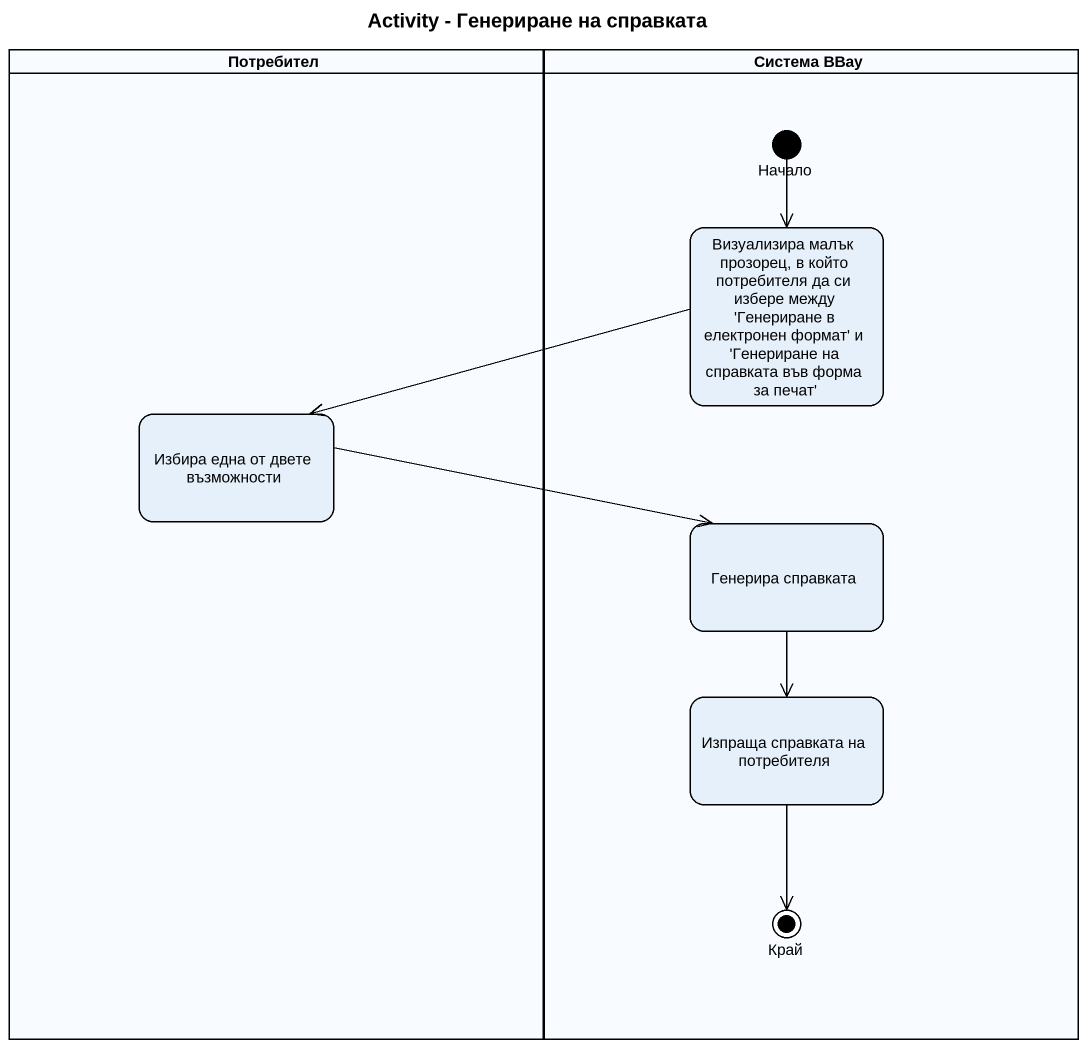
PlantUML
@startuml
title Activity - Генериране на справката
hide empty description
state Потребител <<partition>> {
  state "Избира една от двете възможности" as Избира_една_от_двете
}
state "Система BBay" as Система_BBay <<partition>> {
  state Начало <<start>>
  state "Визуализира малък прозорец, в който потребителя да си избере между 'Генериране в електронен формат' и 'Генериране на справката във форма за печат'" as Визуализира_малък_прозорец
  state "Генерира справката" as Генерира_справката
  state "Изпраща справката на потребителя" as Изпраща_справката_на
  state Край <<end>>
}
Начало --> Визуализира_малък_прозорец
Визуализира_малък_прозорец -left-> Избира_една_от_двете
Избира_една_от_двете -right-> Генерира_справката
Генерира_справката --> Изпраща_справката_на
Изпраща_справката_на --> Край
@enduml
